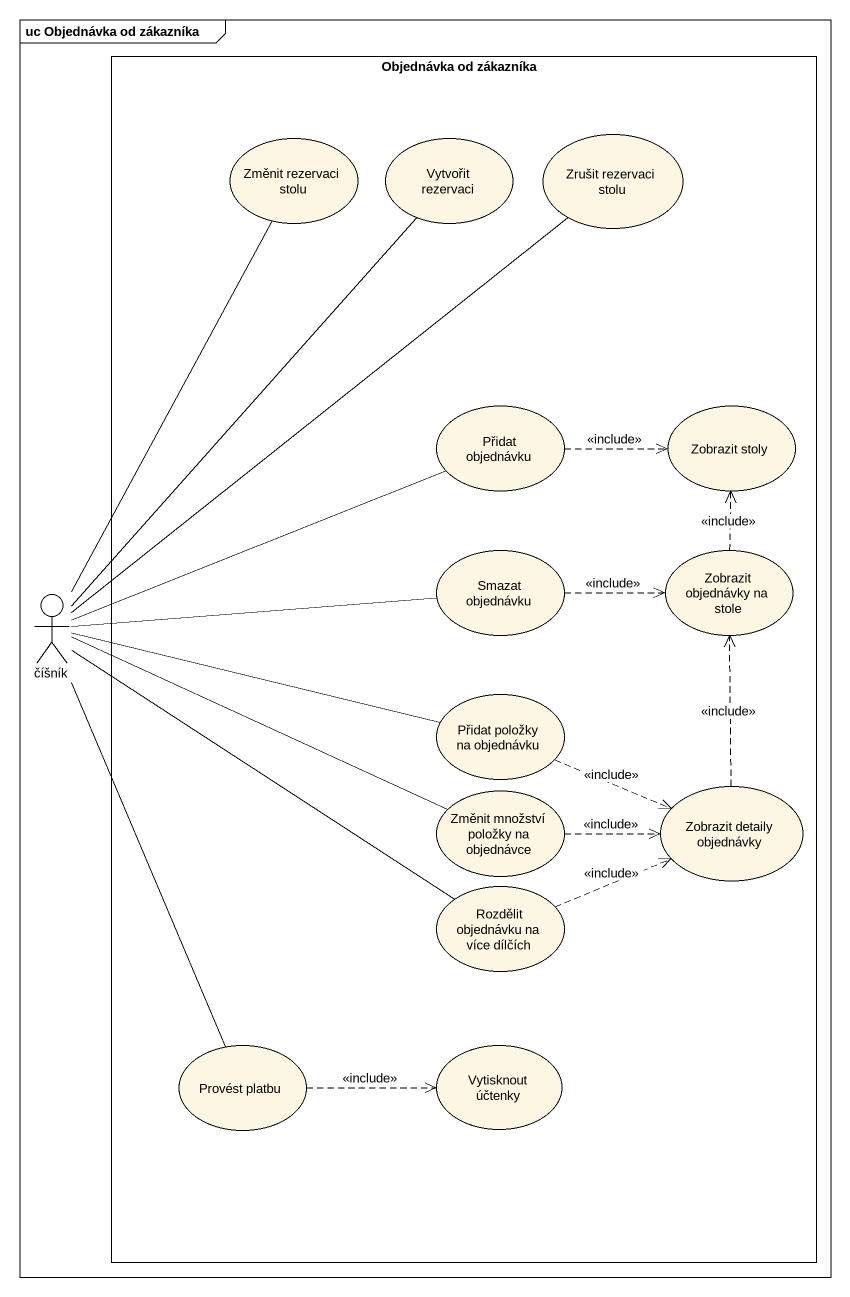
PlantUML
@startuml
mainframe uc Objednávka od zákazníka
rectangle "Objednávka od zákazníka" as Objednávka_od_zákazníka {
  usecase "Změnit rezervaci stolu" as Změnit_rezervaci_stolu
  usecase "Vytvořit rezervaci" as Vytvořit_rezervaci
  usecase "Zrušit rezervaci stolu" as Zrušit_rezervaci_stolu
  usecase "Přidat objednávku" as Přidat_objednávku
  usecase "Zobrazit stoly" as Zobrazit_stoly
  usecase "Smazat objednávku" as Smazat_objednávku
  usecase "Zobrazit objednávky na stole" as Zobrazit_objednávky_na_stole
  usecase "Přidat položky na objednávku" as Přidat_položky_na_objednávku
  usecase "Změnit množství položky na objednávce" as Změnit_množství_položky_na
  usecase "Zobrazit detaily objednávky" as Zobrazit_detaily_objednávky
  usecase "Rozdělit objednávku na více dílčích" as Rozdělit_objednávku_na_více
  usecase "Provést platbu" as Provést_platbu
  usecase "Vytisknout účtenky" as Vytisknout_účtenky
}
actor číšník
Přidat_objednávku .right.> Zobrazit_stoly : <<include>>
Smazat_objednávku .right.> Zobrazit_objednávky_na_stole : <<include>>
Zobrazit_objednávky_na_stole .up.> Zobrazit_stoly : <<include>>
číšník -up- Změnit_rezervaci_stolu
číšník -up- Vytvořit_rezervaci
číšník -up- Zrušit_rezervaci_stolu
číšník -right- Přidat_objednávku
číšník -right- Smazat_objednávku
číšník -right- Přidat_položky_na_objednávku
číšník -right- Změnit_množství_položky_na
číšník -- Rozdělit_objednávku_na_více
číšník -- Provést_platbu
Přidat_položky_na_objednávku .right.> Zobrazit_detaily_objednávky : <<include>>
Změnit_množství_položky_na .right.> Zobrazit_detaily_objednávky : <<include>>
Zobrazit_detaily_objednávky .up.> Zobrazit_objednávky_na_stole : <<include>>
Rozdělit_objednávku_na_více .right.> Zobrazit_detaily_objednávky : <<include>>
Provést_platbu .right.> Vytisknout_účtenky : <<include>>
@enduml
